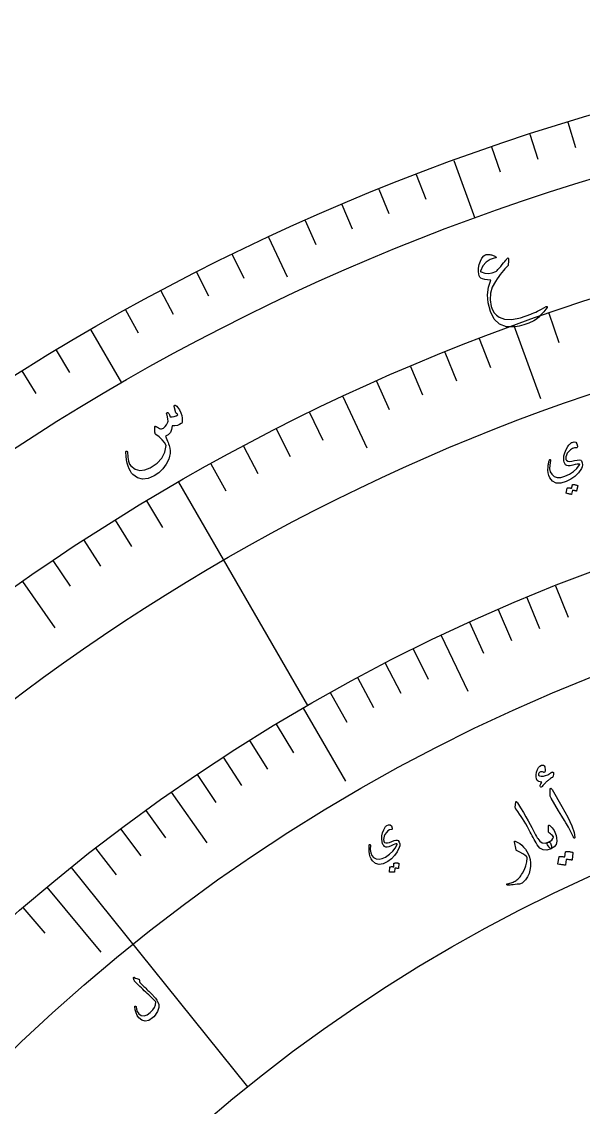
# Model space of a CAD drawing. Header units: millimetres. Extents: x -45 to 45, y -45 to 73.
# Drawn here: x -23.37 to -12.6, y 23.27 to 44.1 of the extents above; entities that cross this region are included whole.
import ezdxf

# ---------------------------------------------------------------- set-up
doc = ezdxf.new("R2010")
doc.units = ezdxf.units.MM
for name, color, linetype in [('ENGRAVE', 7, 'Continuous'), ('ENGRAVE_FINE', 8, 'Continuous'), ('TEXT', 5, 'Continuous')]:
    doc.layers.add(name, color=color, linetype=linetype)

msp = doc.modelspace()

# ---------------------------------------------------------------- linework, layer by layer
at = {"layer": 'ENGRAVE'}
for points in [[(-15.0831, 41.4404), (-14.6791, 40.3304)], [(-18.6375, 39.9682), (-18.2809, 39.2035)], [(-22.05, 38.1917), (-21.4594, 37.1687)], [(-13.9288, 38.269), (-13.4209, 36.8735)], [(-17.2111, 36.9094), (-16.7509, 35.9224)], [(-20.3625, 35.2689), (-17.8875, 30.9821)], [(-23.3589, 33.36), (-22.7343, 32.4679)], [(-15.3248, 32.3265), (-14.8159, 31.253)], [(-17.9746, 30.9316), (-17.1607, 29.5309)], [(-20.5028, 29.317), (-19.8219, 28.3435)], [(-22.4255, 27.8737), (-19.0406, 23.6664)], [(-22.8912, 27.4926), (-21.8546, 26.2476)]]:
    msp.add_lwpolyline(points, dxfattribs=at)
for radius in [44.1, 44.1, 42.9188, 40.725, 40.725, 38.9925, 35.775, 35.775, 33.885, 30.375, 30.375]:
    msp.add_circle((0, 0), radius, dxfattribs=at)
at = {"layer": 'ENGRAVE_FINE'}
for points in [[(-12.8936, 42.173), (-12.7456, 41.6889)], [(-13.6276, 41.9416), (-13.4712, 41.4601)], [(-14.3576, 41.6974), (-14.1927, 41.2187)], [(-15.804, 41.1709), (-15.6226, 40.6983)], [(-16.5202, 40.8888), (-16.3305, 40.4194)], [(-17.2312, 40.5943), (-17.0334, 40.1283)], [(-17.9371, 40.2874), (-17.7312, 39.8249)], [(-19.3322, 39.6368), (-19.1102, 39.1818)], [(-20.021, 39.2934), (-19.7911, 38.8423)], [(-20.7037, 38.938), (-20.466, 38.491)], [(-21.3801, 38.5707), (-21.1347, 38.128)], [(-13.2588, 38.5062), (-13.0654, 37.9446)], [(-14.5945, 38.0201), (-14.3817, 37.4655)], [(-22.7132, 37.8011), (-22.4524, 37.3671)], [(-15.2559, 37.7596), (-15.0333, 37.2088)], [(-23.3694, 37.3989), (-23.1012, 36.9696)], [(-15.9125, 37.4876), (-15.6804, 36.9408)], [(-16.5643, 37.2041), (-16.3227, 36.6615)], [(-17.8527, 36.6034), (-17.5923, 36.0695)], [(-18.4888, 36.2862), (-18.2191, 35.757)], [(-19.1192, 35.958), (-18.8404, 35.4336)], [(-19.7439, 35.6189), (-19.4559, 35.0994)], [(-20.9749, 34.9081), (-20.669, 34.399)], [(-21.581, 34.5368), (-21.2662, 34.033)], [(-22.1804, 34.1549), (-21.8569, 33.6567)], [(-22.7731, 33.7626), (-22.441, 33.2701)], [(-13.1298, 33.2785), (-12.892, 32.6757)], [(-13.6842, 33.0544), (-13.4364, 32.4557)], [(-14.235, 32.821), (-13.9771, 32.2265)], [(-14.7819, 32.5783), (-14.5141, 31.9882)], [(-15.8636, 32.0655), (-15.5763, 31.4847)], [(-16.3981, 31.7955), (-16.1011, 31.2196)], [(-16.9282, 31.5164), (-16.6216, 30.9456)], [(-17.4538, 31.2285), (-17.1376, 30.6628)], [(-18.4906, 30.626), (-18.1556, 30.0712)], [(-19.0015, 30.3116), (-18.6573, 29.7626)], [(-19.5073, 29.9886), (-19.1539, 29.4454)], [(-20.0077, 29.6571), (-19.6453, 29.1199)], [(-20.9922, 28.9686), (-20.612, 28.4439)], [(-21.4759, 28.6118), (-21.0869, 28.0936)], [(-21.9537, 28.2468), (-21.5561, 27.7352)], [(-23.3506, 27.1035), (-22.9277, 26.6126)]]:
    msp.add_lwpolyline(points, dxfattribs=at)
at = {"layer": 'TEXT'}
for points in [[(-14.5087, 39.6076), (-14.4868, 39.623), (-14.4604, 39.6322), (-14.4293, 39.6353), (-14.3935, 39.6323), (-14.3746, 39.6288), (-14.3569, 39.6246), (-14.3404, 39.62), (-14.3252, 39.6147), (-14.3112, 39.609), (-14.2985, 39.603), (-14.287, 39.5966), (-14.2769, 39.5898), (-14.2692, 39.5824), (-14.269, 39.5762), (-14.2764, 39.5712), (-14.2914, 39.5673), (-14.3858, 39.54), (-14.4639, 39.489), (-14.5255, 39.4144), (-14.5707, 39.3162), (-14.5709, 39.3108), (-14.569, 39.306), (-14.565, 39.3018), (-14.5587, 39.2981), (-14.4874, 39.277), (-14.4168, 39.2716), (-14.3468, 39.2819), (-14.2774, 39.3078), (-14.2658, 39.3148), (-14.2517, 39.3266), (-14.2353, 39.3432), (-14.2165, 39.3645), (-14.1831, 39.4059), (-14.1535, 39.4424), (-14.1278, 39.4741), (-14.1059, 39.5009), (-14.0879, 39.5228), (-14.0739, 39.5399), (-14.0637, 39.5522), (-14.0574, 39.5596), (-14.0474, 39.5671), (-14.0402, 39.5661), (-14.0358, 39.5566), (-14.0343, 39.5385), (-14.0355, 39.4891), (-14.0385, 39.4516), (-14.0433, 39.4259), (-14.05, 39.4121), (-14.0762, 39.3858), (-14.1034, 39.3565), (-14.1315, 39.3241), (-14.1606, 39.2887), (-14.1905, 39.2502), (-14.2213, 39.2086), (-14.253, 39.164), (-14.2855, 39.1163), (-14.345, 39.0054), (-14.3778, 38.8888), (-14.3841, 38.7665), (-14.364, 38.6386), (-14.3411, 38.5734), (-14.3086, 38.5169), (-14.2666, 38.4692), (-14.2151, 38.4302), (-14.1086, 38.3917), (-13.9719, 38.3887), (-13.8049, 38.4208), (-13.6073, 38.4876), (-13.5775, 38.5002), (-13.5457, 38.5144), (-13.5118, 38.5302), (-13.4758, 38.5476), (-13.4378, 38.5665), (-13.398, 38.5872), (-13.3563, 38.6095), (-13.3127, 38.6334), (-13.3051, 38.637), (-13.299, 38.6386), (-13.2945, 38.6381), (-13.2916, 38.6355), (-13.2937, 38.6174), (-13.3153, 38.5835), (-13.3565, 38.5338), (-13.417, 38.4682), (-13.4545, 38.4307), (-13.4883, 38.4006), (-13.5184, 38.3781), (-13.5448, 38.3631), (-13.6468, 38.3178), (-13.7415, 38.2827), (-13.829, 38.2577), (-13.9091, 38.2429), (-14.0717, 38.2452), (-14.2041, 38.2951), (-14.3064, 38.3932), (-14.3785, 38.5395), (-14.4209, 38.7055), (-14.4338, 38.8611), (-14.4171, 39.0061), (-14.3704, 39.1405), (-14.4346, 39.1449), (-14.4886, 39.1533), (-14.5325, 39.1659), (-14.5663, 39.1826), (-14.5767, 39.1905), (-14.5854, 39.2002), (-14.5924, 39.2116), (-14.5976, 39.2247), (-14.6056, 39.2623), (-14.61, 39.299), (-14.6108, 39.3349), (-14.608, 39.37), (-14.5936, 39.4438), (-14.5722, 39.5081), (-14.5439, 39.5627), (-14.5087, 39.6076)], [(-20.4473, 36.7155), (-20.4483, 36.7231), (-20.4475, 36.7294), (-20.4451, 36.7342), (-20.4409, 36.7377), (-20.4345, 36.7403), (-20.4282, 36.741), (-20.4221, 36.7398), (-20.416, 36.7367), (-20.398, 36.7234), (-20.3799, 36.7046), (-20.3619, 36.6803), (-20.3437, 36.6504), (-20.3191, 36.5987), (-20.3021, 36.5461), (-20.2927, 36.4925), (-20.2909, 36.4379), (-20.2926, 36.4236), (-20.2964, 36.4111), (-20.3021, 36.4006), (-20.3099, 36.392), (-20.3433, 36.3704), (-20.3839, 36.3556), (-20.432, 36.3477), (-20.4873, 36.3465), (-20.4954, 36.2772), (-20.5192, 36.2206), (-20.5588, 36.1768), (-20.6141, 36.1456), (-20.599, 36.1148), (-20.5852, 36.0847), (-20.5729, 36.0553), (-20.562, 36.0265), (-20.5525, 35.9983), (-20.5442, 35.9705), (-20.5372, 35.943), (-20.5313, 35.9158), (-20.5246, 35.8647), (-20.5255, 35.8133), (-20.5341, 35.7617), (-20.5504, 35.71), (-20.5998, 35.6087), (-20.6628, 35.521), (-20.7397, 35.4465), (-20.8304, 35.3852), (-20.945, 35.3372), (-21.0514, 35.3256), (-21.1498, 35.3506), (-21.2401, 35.4122), (-21.2639, 35.4396), (-21.2865, 35.4754), (-21.308, 35.5194), (-21.3283, 35.5717), (-21.3463, 35.6314), (-21.3602, 35.6966), (-21.3698, 35.767), (-21.3752, 35.8429), (-21.3751, 35.8479), (-21.3738, 35.8523), (-21.3713, 35.8559), (-21.3677, 35.8587), (-21.3635, 35.8607), (-21.3595, 35.8617), (-21.3556, 35.8617), (-21.3518, 35.8606), (-21.3481, 35.858), (-21.3453, 35.8545), (-21.3435, 35.8503), (-21.3426, 35.8453), (-21.3337, 35.7454), (-21.3196, 35.6673), (-21.3005, 35.6109), (-21.2764, 35.5762), (-21.1937, 35.5173), (-21.1042, 35.492), (-21.0077, 35.5002), (-20.904, 35.5419), (-20.7758, 35.6285), (-20.6826, 35.7285), (-20.6244, 35.8421), (-20.6011, 35.9696), (-20.6338, 36.026), (-20.6773, 36.0805), (-20.7315, 36.133), (-20.7967, 36.1835), (-20.804, 36.1882), (-20.8093, 36.1931), (-20.8126, 36.1983), (-20.8139, 36.2036), (-20.8153, 36.2237), (-20.8166, 36.2426), (-20.8176, 36.2604), (-20.8184, 36.2769), (-20.819, 36.2922), (-20.8191, 36.3059), (-20.8188, 36.318), (-20.8181, 36.3287), (-20.817, 36.3336), (-20.8147, 36.3367), (-20.811, 36.338), (-20.8061, 36.3374), (-20.8033, 36.3365), (-20.7991, 36.3349), (-20.7936, 36.3327), (-20.7867, 36.3298), (-20.7788, 36.3261), (-20.7699, 36.3216), (-20.76, 36.3163), (-20.7492, 36.31), (-20.7278, 36.2984), (-20.7109, 36.2907), (-20.6987, 36.2869), (-20.6911, 36.2871), (-20.6525, 36.3049), (-20.6193, 36.3321), (-20.5914, 36.3686), (-20.5687, 36.4145), (-20.5647, 36.4387), (-20.5668, 36.4734), (-20.5751, 36.5186), (-20.5895, 36.5744), (-20.5909, 36.5797), (-20.5908, 36.5849), (-20.5892, 36.59), (-20.5861, 36.595), (-20.5828, 36.5989), (-20.5791, 36.6017), (-20.575, 36.6033), (-20.5704, 36.6038), (-20.56, 36.598), (-20.5486, 36.5825), (-20.5362, 36.5573), (-20.5228, 36.5224), (-20.4842, 36.521), (-20.4471, 36.5266), (-20.4114, 36.5394), (-20.3771, 36.5592), (-20.3833, 36.5694), (-20.3893, 36.5771), (-20.3952, 36.5823), (-20.4008, 36.5851), (-20.4068, 36.5874), (-20.4113, 36.5904), (-20.4144, 36.5943), (-20.416, 36.599)], [(-12.7317, 35.9273), (-12.7699, 35.9266), (-12.8083, 35.9134), (-12.8466, 35.8879), (-12.885, 35.8501), (-12.9068, 35.8192), (-12.9224, 35.7861), (-12.9315, 35.7508), (-12.9344, 35.7134), (-12.9335, 35.7064), (-12.9312, 35.6997), (-12.9275, 35.6932), (-12.9224, 35.6868), (-12.8976, 35.6704), (-12.8636, 35.6635), (-12.8203, 35.6662), (-12.7676, 35.6784), (-12.7159, 35.6909), (-12.6762, 35.6941), (-12.6487, 35.6881), (-12.6332, 35.6729), (-12.6186, 35.6347), (-12.614, 35.5978), (-12.6194, 35.5621), (-12.6348, 35.5276), (-12.6934, 35.4464), (-12.7618, 35.3773), (-12.8402, 35.3204), (-12.9286, 35.2754), (-13.032, 35.2453), (-13.1188, 35.248), (-13.1891, 35.2835), (-13.2428, 35.352), (-13.2602, 35.3941), (-13.2715, 35.4428), (-13.2765, 35.4979), (-13.2752, 35.5595), (-13.2734, 35.5772), (-13.2711, 35.5944), (-13.2685, 35.6112), (-13.2654, 35.6276), (-13.262, 35.6435), (-13.258, 35.6592), (-13.2535, 35.6747), (-13.2486, 35.6899), (-13.2454, 35.6966), (-13.2417, 35.7002), (-13.2374, 35.7007), (-13.2326, 35.6982), (-13.2289, 35.6942), (-13.2267, 35.6896), (-13.226, 35.6845), (-13.2267, 35.6789), (-13.244, 35.5935), (-13.2462, 35.5214), (-13.2333, 35.4627), (-13.2055, 35.4173), (-13.1557, 35.3771), (-13.0974, 35.3573), (-13.0304, 35.3579), (-12.9547, 35.3789), (-12.8632, 35.4208), (-12.7853, 35.4711), (-12.7209, 35.5297), (-12.67, 35.5969), (-12.6673, 35.602), (-12.6672, 35.6063), (-12.6694, 35.6096), (-12.6742, 35.6121), (-12.6907, 35.6139), (-12.7172, 35.611), (-12.7537, 35.6033), (-12.8001, 35.5908), (-12.848, 35.5799), (-12.8868, 35.5779), (-12.9166, 35.5848), (-12.9374, 35.6006), (-12.9523, 35.6225), (-12.9633, 35.6473), (-12.9702, 35.6749), (-12.9731, 35.7053), (-12.9694, 35.7684), (-12.9551, 35.8304), (-12.9299, 35.8914), (-12.8939, 35.9514), (-12.8839, 35.9661), (-12.8738, 35.9793), (-12.8637, 35.9911), (-12.8534, 36.0015), (-12.8432, 36.0104), (-12.833, 36.0179), (-12.823, 36.0241), (-12.813, 36.0289), (-12.7713, 36.0395), (-12.7403, 36.0307), (-12.7201, 36.0025), (-12.7105, 35.955), (-12.7111, 35.941), (-12.7148, 35.9318), (-12.7217, 35.9272), (-12.7317, 35.9273)], [(-12.8067, 35.2152), (-12.8059, 35.2169), (-12.8044, 35.2184), (-12.8021, 35.2195), (-12.7992, 35.2203), (-12.7876, 35.2201), (-12.7762, 35.2194), (-12.7649, 35.2182), (-12.7539, 35.2165), (-12.7429, 35.2142), (-12.7319, 35.2114), (-12.721, 35.2079), (-12.71, 35.2038), (-12.7076, 35.2022), (-12.7061, 35.2002), (-12.7054, 35.1977), (-12.7056, 35.1947), (-12.7263, 35.0969), (-12.7273, 35.0953), (-12.7293, 35.0946), (-12.7323, 35.0947), (-12.7364, 35.0956), (-12.7393, 35.0967), (-12.744, 35.0981), (-12.7503, 35.0996), (-12.7583, 35.1013), (-12.7681, 35.1033), (-12.7797, 35.1056), (-12.7932, 35.1081), (-12.8086, 35.111), (-12.8252, 35.0347), (-12.8263, 35.0321), (-12.8284, 35.0308), (-12.8316, 35.0308), (-12.8358, 35.032), (-12.8395, 35.033), (-12.8452, 35.0345), (-12.853, 35.0364), (-12.8629, 35.0387), (-12.8749, 35.0415), (-12.8893, 35.0445), (-12.906, 35.0479), (-12.925, 35.0516), (-12.9272, 35.0526), (-12.9284, 35.0539), (-12.9288, 35.0556), (-12.9283, 35.0575), (-12.9059, 35.1527), (-12.9051, 35.1545), (-12.9036, 35.156), (-12.9013, 35.1571), (-12.8984, 35.1579), (-12.8887, 35.1582), (-12.8791, 35.158), (-12.8695, 35.1572), (-12.8601, 35.1558), (-12.8508, 35.154), (-12.8416, 35.1517), (-12.8326, 35.149), (-12.8237, 35.1459)], [(-13.1924, 29.6026), (-13.2096, 29.5909), (-13.2255, 29.5799), (-13.2401, 29.5697), (-13.2535, 29.5603), (-13.2654, 29.5516), (-13.2758, 29.5435), (-13.2847, 29.5362), (-13.2921, 29.5295), (-13.2995, 29.5224), (-13.3082, 29.5137), (-13.3184, 29.5034), (-13.33, 29.4915), (-13.3431, 29.478), (-13.3574, 29.4626), (-13.3731, 29.4455), (-13.3901, 29.4266), (-13.3975, 29.4199), (-13.4049, 29.4166), (-13.4123, 29.4165), (-13.4197, 29.4198), (-13.4289, 29.4321), (-13.4278, 29.4517), (-13.4165, 29.4788), (-13.395, 29.5132), (-13.4245, 29.5154), (-13.4488, 29.5213), (-13.4678, 29.5309), (-13.4816, 29.5441), (-13.4967, 29.5739), (-13.5041, 29.6105), (-13.5036, 29.6537), (-13.4953, 29.7036), (-13.4802, 29.7518), (-13.4592, 29.7898), (-13.4326, 29.8176), (-13.4002, 29.8352), (-13.3794, 29.8391), (-13.3625, 29.8354), (-13.3493, 29.8242), (-13.34, 29.8054), (-13.334, 29.7833), (-13.3309, 29.7619), (-13.3307, 29.7413), (-13.3335, 29.7215), (-13.3384, 29.7063), (-13.3452, 29.6974), (-13.3541, 29.695), (-13.3649, 29.699), (-13.3785, 29.7061), (-13.3923, 29.7097), (-13.4061, 29.7096), (-13.42, 29.7059), (-13.4336, 29.6998), (-13.4443, 29.6916), (-13.4521, 29.6814), (-13.4571, 29.6691), (-13.4589, 29.6561), (-13.4565, 29.6459), (-13.45, 29.6384), (-13.4393, 29.6336), (-13.4041, 29.6267), (-13.3655, 29.6273), (-13.3234, 29.6355), (-13.2778, 29.6512), (-13.2741, 29.6531), (-13.27, 29.6554), (-13.2656, 29.6581), (-13.2608, 29.6614), (-13.2557, 29.6649), (-13.2501, 29.6688), (-13.2442, 29.673), (-13.2378, 29.6775), (-13.2309, 29.6822), (-13.2246, 29.6865), (-13.219, 29.6904), (-13.2141, 29.6939), (-13.2097, 29.6969), (-13.2058, 29.6994), (-13.2023, 29.7015), (-13.1992, 29.703), (-13.193, 29.705), (-13.1873, 29.7054), (-13.1822, 29.704), (-13.1776, 29.7009), (-13.1741, 29.6976), (-13.1715, 29.694), (-13.17, 29.6902), (-13.1694, 29.6862), (-13.1721, 29.6548), (-13.1768, 29.6304), (-13.1836, 29.613), (-13.1924, 29.6026)], [(-13.2338, 29.3468), (-13.2318, 29.3787), (-13.2249, 29.3926), (-13.2132, 29.3887), (-13.1967, 29.3669), (-13.0113, 29.0408), (-12.8984, 28.8402), (-12.8194, 28.675), (-12.774, 28.5452), (-12.7619, 28.451), (-12.7634, 28.4422), (-12.7659, 28.4367), (-12.7691, 28.4346), (-12.7733, 28.4359), (-12.7776, 28.4389), (-12.7817, 28.4434), (-12.7856, 28.4495), (-12.7895, 28.457), (-12.8165, 28.5173), (-12.848, 28.5799), (-12.8839, 28.6449), (-12.9243, 28.7123), (-12.9344, 28.7301), (-12.9625, 28.7778), (-13.0086, 28.8555), (-13.0726, 28.9631), (-13.2172, 29.2005), (-13.224, 29.2135), (-13.2289, 29.2261), (-13.2318, 29.2384), (-13.2329, 29.2502)], [(-13.8935, 29.1248), (-13.8927, 29.1302), (-13.8915, 29.1342), (-13.8898, 29.1367), (-13.8876, 29.1378), (-13.8833, 29.1376), (-13.8778, 29.1336), (-13.8708, 29.1258), (-13.8625, 29.1142), (-13.802, 29.017), (-13.7473, 28.9264), (-13.6985, 28.8426), (-13.6554, 28.7655), (-13.6198, 28.699), (-13.5877, 28.6394), (-13.5593, 28.5868), (-13.5345, 28.5411), (-13.5134, 28.5023), (-13.4961, 28.4703), (-13.4826, 28.4452), (-13.4728, 28.427), (-13.4341, 28.3768), (-13.3876, 28.3484), (-13.3335, 28.3417), (-13.2716, 28.3566), (-13.2539, 28.3598), (-13.2394, 28.3549), (-13.2279, 28.3417), (-13.2195, 28.3204), (-13.2107, 28.2848), (-13.2067, 28.2582), (-13.2077, 28.2408), (-13.2134, 28.2324), (-13.2975, 28.2057), (-13.3707, 28.2097), (-13.433, 28.2444), (-13.4846, 28.31), (-13.504, 28.3439), (-13.5231, 28.378), (-13.542, 28.4123), (-13.5608, 28.4468), (-13.5793, 28.4814), (-13.5979, 28.5162), (-13.6164, 28.5511), (-13.6349, 28.5862), (-13.67, 28.6531), (-13.7029, 28.7127), (-13.7336, 28.765), (-13.7622, 28.81), (-13.7909, 28.8526), (-13.8221, 28.8977), (-13.8559, 28.9453), (-13.8922, 28.9953), (-13.8982, 29.0046), (-13.9023, 29.0137), (-13.9043, 29.0228), (-13.9044, 29.0317)], [(-16.2791, 28.6002), (-16.3132, 28.5934), (-16.3454, 28.5755), (-16.3757, 28.5465), (-16.4039, 28.5065), (-16.4185, 28.4754), (-16.4271, 28.4433), (-16.4297, 28.4102), (-16.4263, 28.3763), (-16.4243, 28.3702), (-16.4212, 28.3645), (-16.4168, 28.3593), (-16.4113, 28.3544), (-16.3864, 28.3437), (-16.3549, 28.343), (-16.3165, 28.3523), (-16.2714, 28.3717), (-16.2271, 28.3911), (-16.1921, 28.4003), (-16.1665, 28.3994), (-16.1503, 28.3882), (-16.1311, 28.3564), (-16.1211, 28.3241), (-16.1202, 28.2913), (-16.1284, 28.258), (-16.1678, 28.176), (-16.218, 28.1032), (-16.2789, 28.0397), (-16.3507, 27.9853), (-16.4384, 27.9418), (-16.5165, 27.9303), (-16.585, 27.9508), (-16.6441, 28.0034), (-16.6665, 28.0383), (-16.6844, 28.08), (-16.6977, 28.1285), (-16.7065, 28.1838), (-16.7077, 28.2), (-16.7084, 28.2158), (-16.7088, 28.2312), (-16.7087, 28.2463), (-16.7081, 28.2612), (-16.7071, 28.2759), (-16.7056, 28.2904), (-16.7036, 28.3048), (-16.7019, 28.3113), (-16.6991, 28.3151), (-16.6954, 28.3163), (-16.6906, 28.3148), (-16.6867, 28.3118), (-16.684, 28.3081), (-16.6825, 28.3037), (-16.6822, 28.2985), (-16.684, 28.2193), (-16.6744, 28.1545), (-16.6534, 28.104), (-16.6213, 28.0678), (-16.5703, 28.0398), (-16.5149, 28.0315), (-16.4551, 28.0428), (-16.3907, 28.0737), (-16.3156, 28.1259), (-16.254, 28.1833), (-16.2058, 28.2461), (-16.171, 28.3144), (-16.1694, 28.3194), (-16.17, 28.3232), (-16.1725, 28.3258), (-16.1772, 28.3272), (-16.1923, 28.3262), (-16.2155, 28.3194), (-16.2469, 28.3067), (-16.2864, 28.2881), (-16.3275, 28.2707), (-16.3619, 28.2626), (-16.3897, 28.264), (-16.4108, 28.2748), (-16.4277, 28.2921), (-16.4415, 28.3125), (-16.4521, 28.3361), (-16.4596, 28.3628), (-16.4664, 28.4199), (-16.4635, 28.4777), (-16.4507, 28.5363), (-16.4282, 28.5957), (-16.4215, 28.6105), (-16.4146, 28.624), (-16.4074, 28.6362), (-16.3999, 28.6471), (-16.3921, 28.6567), (-16.3843, 28.6651), (-16.3763, 28.6722), (-16.3681, 28.6781), (-16.3325, 28.6942), (-16.3033, 28.6913), (-16.2807, 28.6693), (-16.2646, 28.6283), (-16.2629, 28.6158), (-16.2647, 28.6069), (-16.2701, 28.6017), (-16.2791, 28.6002)], [(-13.2668, 28.5624), (-13.2677, 28.6661), (-13.2663, 28.6782), (-13.2618, 28.6844), (-13.2541, 28.6846), (-13.2433, 28.679), (-13.2187, 28.6586), (-13.1964, 28.6358), (-13.1764, 28.6106), (-13.1587, 28.583), (-13.1432, 28.5527), (-13.1299, 28.5196), (-13.1189, 28.4837), (-13.1102, 28.445), (-13.1056, 28.3752), (-13.1213, 28.3165), (-13.1572, 28.2689), (-13.2134, 28.2324), (-13.2224, 28.2335), (-13.2357, 28.2434), (-13.2533, 28.262), (-13.2752, 28.2893), (-13.285, 28.3048), (-13.291, 28.3185), (-13.2929, 28.3305), (-13.291, 28.3408), (-13.2879, 28.3458), (-13.2836, 28.3502), (-13.2782, 28.3537), (-13.2716, 28.3566), (-13.2341, 28.3756), (-13.2046, 28.3988), (-13.1831, 28.4262), (-13.1696, 28.4579), (-13.1694, 28.46), (-13.17, 28.4623), (-13.1716, 28.4648), (-13.1741, 28.4675), (-13.1886, 28.4846), (-13.2058, 28.5007), (-13.2258, 28.516), (-13.2486, 28.5305), (-13.2565, 28.5362), (-13.2622, 28.5435), (-13.2656, 28.5522), (-13.2668, 28.5624)], [(-13.9211, 28.3647), (-13.9215, 28.3676), (-13.9215, 28.37), (-13.9211, 28.372), (-13.9203, 28.3736), (-13.9166, 28.3758), (-13.9111, 28.3764), (-13.9036, 28.3754), (-13.8943, 28.3728), (-13.8547, 28.3553), (-13.8163, 28.3316), (-13.7792, 28.3015), (-13.7432, 28.265), (-13.7089, 28.2236), (-13.6795, 28.1808), (-13.6548, 28.1364), (-13.6349, 28.0906), (-13.6182, 28.0256), (-13.6105, 27.9593), (-13.6116, 27.8915), (-13.6215, 27.8224), (-13.6405, 27.7548), (-13.6697, 27.693), (-13.7091, 27.6368), (-13.7587, 27.5863), (-13.773, 27.5748), (-13.7885, 27.5659), (-13.8054, 27.5595), (-13.8235, 27.5556), (-13.867, 27.5502), (-13.9065, 27.5456), (-13.9419, 27.5418), (-13.9733, 27.5389), (-14.0006, 27.5369), (-14.0236, 27.5358), (-14.0424, 27.5357), (-14.057, 27.5365), (-14.0603, 27.5374), (-14.063, 27.5386), (-14.0651, 27.5401), (-14.0665, 27.5419), (-14.0675, 27.5447), (-14.0681, 27.5475), (-14.068, 27.5505), (-14.0673, 27.5535), (-14.0659, 27.5563), (-14.0635, 27.5584), (-14.0602, 27.56), (-14.056, 27.561), (-14.0299, 27.5664), (-14.0054, 27.5724), (-13.9825, 27.5789), (-13.9611, 27.5861), (-13.9412, 27.5939), (-13.9224, 27.6024), (-13.9049, 27.6118), (-13.8886, 27.6218), (-13.8729, 27.6332), (-13.8574, 27.6462), (-13.8421, 27.661), (-13.8268, 27.6775), (-13.8117, 27.6959), (-13.7968, 27.7161), (-13.7821, 27.7383), (-13.7676, 27.7623), (-13.7295, 27.8354), (-13.7015, 27.908), (-13.6838, 27.98), (-13.6765, 28.0517), (-13.6764, 28.0572), (-13.6778, 28.0629), (-13.6804, 28.0689), (-13.6845, 28.0749), (-13.7175, 28.1064), (-13.7608, 28.1381), (-13.8145, 28.1701), (-13.8786, 28.2022), (-13.8819, 28.2046), (-13.8844, 28.207), (-13.886, 28.2094), (-13.8867, 28.2118)], [(-12.9374, 28.1705), (-12.9365, 28.173), (-12.9345, 28.1752), (-12.9316, 28.1769), (-12.9277, 28.1783), (-12.9119, 28.1794), (-12.8963, 28.1797), (-12.8809, 28.1793), (-12.8657, 28.1782), (-12.8506, 28.1763), (-12.8354, 28.1736), (-12.8201, 28.1701), (-12.8048, 28.1657), (-12.8014, 28.1638), (-12.7991, 28.1612), (-12.7979, 28.1579), (-12.7978, 28.1539), (-12.8151, 28.0187), (-12.8162, 28.0165), (-12.8188, 28.0153), (-12.8229, 28.0151), (-12.8285, 28.0159), (-12.8327, 28.0171), (-12.8391, 28.0184), (-12.8479, 28.0197), (-12.8589, 28.0212), (-12.8724, 28.0228), (-12.8885, 28.0246), (-12.9071, 28.0266), (-12.9282, 28.0288), (-12.942, 27.9233), (-12.9432, 27.9197), (-12.946, 27.9177), (-12.9503, 27.9173), (-12.9562, 27.9184), (-12.9613, 27.9194), (-12.9692, 27.9208), (-12.98, 27.9225), (-12.9936, 27.9246), (-13.0102, 27.9269), (-13.03, 27.9295), (-13.053, 27.9322), (-13.0792, 27.9351), (-13.0823, 27.9361), (-13.0842, 27.9378), (-13.0849, 27.94), (-13.0845, 27.9427), (-13.065, 28.0746), (-13.0641, 28.0771), (-13.0622, 28.0792), (-13.0593, 28.081), (-13.0554, 28.0824), (-13.0423, 28.0839), (-13.0292, 28.0847), (-13.0162, 28.0847), (-13.0032, 28.0839), (-12.9904, 28.0825), (-12.9776, 28.0804), (-12.9651, 28.0778), (-12.9526, 28.0746)], [(-16.2321, 27.9509), (-16.2316, 27.9526), (-16.2305, 27.9542), (-16.2287, 27.9555), (-16.2262, 27.9567), (-16.2158, 27.9584), (-16.2054, 27.9596), (-16.1952, 27.9603), (-16.185, 27.9606), (-16.1749, 27.9603), (-16.1646, 27.9595), (-16.1543, 27.9581), (-16.1438, 27.9562), (-16.1414, 27.9552), (-16.1397, 27.9536), (-16.1387, 27.9515), (-16.1384, 27.9488), (-16.1412, 27.858), (-16.1418, 27.8564), (-16.1435, 27.8555), (-16.1462, 27.8551), (-16.15, 27.8552), (-16.1528, 27.8557), (-16.1572, 27.8562), (-16.1631, 27.8565), (-16.1705, 27.8568), (-16.1796, 27.857), (-16.1903, 27.8572), (-16.2028, 27.8573), (-16.217, 27.8574), (-16.2196, 27.7865), (-16.2202, 27.784), (-16.2219, 27.7825), (-16.2247, 27.782), (-16.2287, 27.7824), (-16.2321, 27.7827), (-16.2375, 27.7831), (-16.2448, 27.7836), (-16.2539, 27.7841), (-16.2652, 27.7846), (-16.2785, 27.785), (-16.2939, 27.7854), (-16.3115, 27.7857), (-16.3136, 27.7862), (-16.315, 27.7872), (-16.3156, 27.7886), (-16.3155, 27.7904), (-16.3107, 27.8792), (-16.3103, 27.8809), (-16.3092, 27.8825), (-16.3074, 27.8838), (-16.3049, 27.885), (-16.2962, 27.8868), (-16.2876, 27.8882), (-16.2789, 27.889), (-16.2703, 27.8893), (-16.2617, 27.8891), (-16.2531, 27.8886), (-16.2446, 27.8876), (-16.2361, 27.8863)], [(-21.2251, 25.7524), (-21.2256, 25.756), (-21.2253, 25.7592), (-21.2239, 25.762), (-21.2216, 25.7645), (-21.2187, 25.7662), (-21.2154, 25.7667), (-21.2118, 25.7659), (-21.2078, 25.764), (-21.1856, 25.7521), (-21.1649, 25.7431), (-21.1457, 25.7369), (-21.128, 25.7336), (-21.1222, 25.7319), (-21.1179, 25.7281), (-21.1149, 25.7222), (-21.1133, 25.7141), (-21.1131, 25.7098), (-21.1128, 25.7057), (-21.1124, 25.7017), (-21.1121, 25.698), (-21.1118, 25.6945), (-21.1115, 25.6912), (-21.1114, 25.6882), (-21.1112, 25.6856), (-21.1108, 25.6808), (-21.1093, 25.6759), (-21.1068, 25.671), (-21.1031, 25.6659), (-21.091, 25.6531), (-21.0776, 25.6394), (-21.0629, 25.6246), (-21.0469, 25.6089), (-21.0296, 25.5921), (-21.0112, 25.5743), (-20.9915, 25.5554), (-20.9706, 25.5354), (-20.9495, 25.5158), (-20.9298, 25.4972), (-20.9115, 25.4796), (-20.8947, 25.463), (-20.8792, 25.4475), (-20.8649, 25.433), (-20.852, 25.4196), (-20.8402, 25.4071), (-20.8072, 25.3689), (-20.78, 25.3294), (-20.7588, 25.2884), (-20.7434, 25.246), (-20.7389, 25.2175), (-20.7416, 25.1853), (-20.7517, 25.1496), (-20.7691, 25.1103), (-20.791, 25.0715), (-20.8139, 25.0379), (-20.8378, 25.0094), (-20.8627, 24.9862), (-20.9357, 24.9406), (-21.0032, 24.9261), (-21.0656, 24.9428), (-21.1227, 24.9908), (-21.1547, 25.0355), (-21.1783, 25.0858), (-21.1936, 25.1416), (-21.2005, 25.203), (-21.2004, 25.2069), (-21.1995, 25.2101), (-21.1978, 25.2125), (-21.1952, 25.2141), (-21.192, 25.2152), (-21.1891, 25.2156), (-21.1866, 25.2151), (-21.1844, 25.2139), (-21.1816, 25.2116), (-21.1796, 25.209), (-21.1782, 25.2059), (-21.1774, 25.2025), (-21.1661, 25.1527), (-21.1535, 25.1127), (-21.1397, 25.0826), (-21.1246, 25.0623), (-21.0767, 25.0317), (-21.0243, 25.0262), (-20.9675, 25.0457), (-20.9061, 25.0903), (-20.8584, 25.1396), (-20.8247, 25.1899), (-20.805, 25.2411), (-20.7994, 25.2934), (-20.8113, 25.3066), (-20.8255, 25.3217), (-20.8421, 25.3388), (-20.861, 25.3579), (-20.8823, 25.3788), (-20.9062, 25.4018), (-20.9326, 25.4267), (-20.9615, 25.4535), (-20.991, 25.4814), (-21.0199, 25.5091), (-21.0482, 25.5364), (-21.0759, 25.5633), (-21.1029, 25.59), (-21.1293, 25.6164), (-21.1549, 25.6426), (-21.1799, 25.6685), (-21.2051, 25.6925), (-21.2074, 25.6957), (-21.2093, 25.6989), (-21.2108, 25.7021), (-21.2118, 25.7054)]]:
    msp.add_lwpolyline(points, close=True, dxfattribs=at)

doc.saveas('drawing.dxf')
